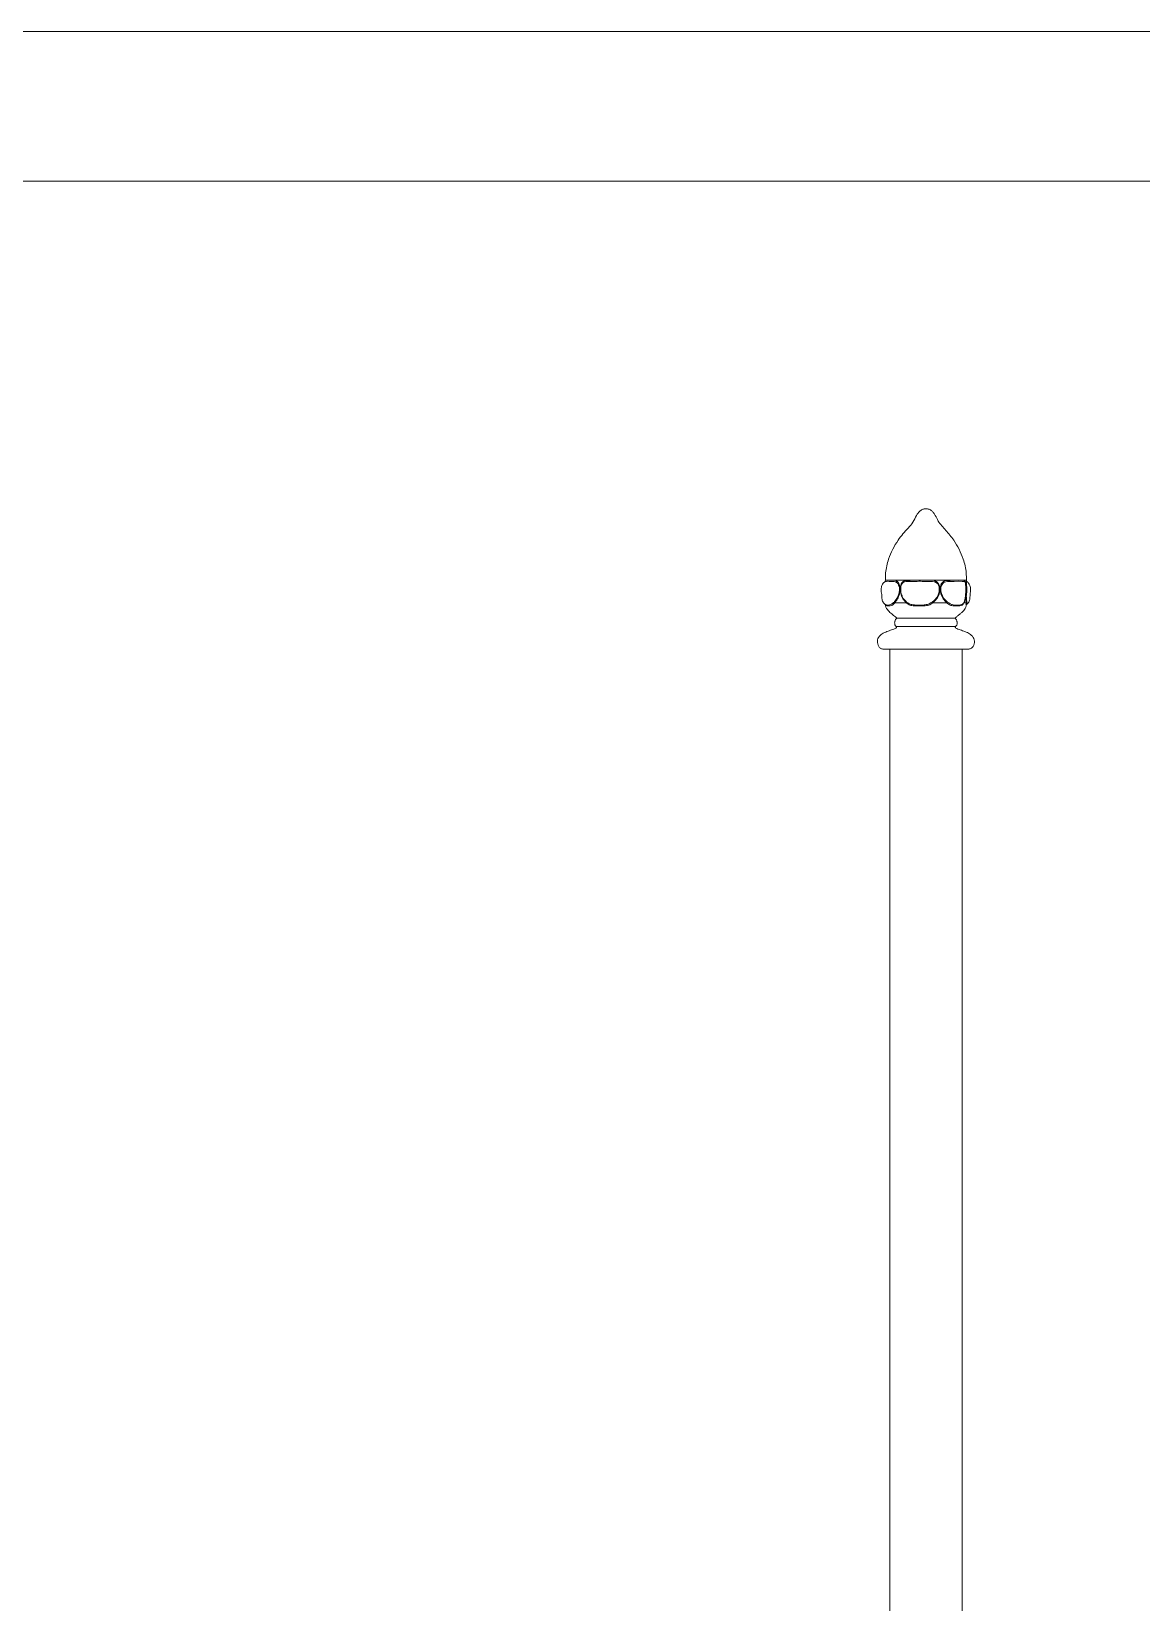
# Model space of a CAD drawing. Header units: millimetres. Extents: x -3033 to 2907, y -1646 to 2554.
# Drawn here: x -767 to -25, y 1504 to 2554 of the extents above; entities that cross this region are included whole.
import ezdxf

# ---------------------------------------------------------------- set-up
doc = ezdxf.new("R2010")
doc.units = ezdxf.units.MM
doc.layers.add('tabelka', color=155, linetype='Continuous')

msp = doc.modelspace()

# ---------------------------------------------------------------- linework, layer by layer
at = {"color": 7, "linetype": 'Continuous', "lineweight": 15}
for p, q in [((-169.03, 2234.9), (-169.38, 2234.9)), ((-196.2, 2187.24), (-196.2, 2186.94)), ((-195.28, 2187.24), (-196.2, 2187.24)), ((-196.19, 2186.94), (-196.19, 2186.98)), ((-176.19, 2187.24), (-193.16, 2187.24)), ((-150.11, 2187.24), (-170.4, 2187.24)), ((-142.21, 2187.24), (-146.45, 2187.24)), ((-142.21, 2186.94), (-142.21, 2187.24)), ((-196.1, 2170.8), (-195.93, 2170.74)), ((-196.08, 2170.75), (-196.09, 2170.79)), ((-182.44, 2171.96), (-189.86, 2171.96)), ((-155.45, 2171.96), (-164.49, 2171.96)), ((-142.21, 2171.96), (-143.83, 2171.96)), ((-142.22, 2171.73), (-142.21, 2171.96)), ((-142.21, 2171.96), (-142.21, 2172.43)), ((-149.69, 2156.1), (-188.72, 2156.1)), ((-188.55, 2161.77), (-149.86, 2161.77)), ((-197.88, 2141.13), (-140.53, 2141.13)), ((-193.35, 2141.13), (-193.35, 2079.9)), ((-145.05, 2079.9), (-145.05, 2141.13)), ((-193.35, 2079.9), (-193.35, 1649.9)), ((-145.05, 1649.9), (-145.05, 2079.9)), ((-193.35, 1649.9), (-193.35, 1034.9)), ((-145.05, 1034.9), (-145.05, 1649.9))]:
    msp.add_line(p, q, dxfattribs=at)
at = {"color": 7, "linetype": 'Continuous', "lineweight": 15, "flags": 128}
msp.add_lwpolyline([(-143.6, 2186.2), (-143.97, 2186.24), (-144.9, 2186.29), (-147.27, 2186.39), (-150.43, 2186.3), (-153.64, 2186.17), (-154.75, 2186.18), (-155.9, 2186.12), (-156.93, 2185.73), (-157.86, 2184.97), (-158.85, 2183.55), (-159.23, 2182.25), (-159.25, 2181.83), (-159.21, 2180.09), (-158.88, 2178.36), (-158.19, 2176.63), (-157.19, 2175.02), (-154.83, 2172.57), (-154.83, 2172.57)], dxfattribs=at)
at = {"color": 7, "linetype": 'Continuous', "lineweight": 15}
for points, knots in [([(-169.38, 2234.9), (-169.69, 2234.88), (-170.35, 2234.85), (-171.64, 2234.47), (-173.1, 2233.57), (-174.46, 2232.1), (-176.09, 2229.56), (-177.53, 2225.72), (-181.18, 2222.01), (-184.6, 2218.12), (-188.19, 2213.47), (-191.48, 2207.85), (-193.99, 2202.04), (-195.48, 2196.7), (-196.25, 2191.99), (-196.21, 2188.81), (-196.2, 2187.22)], [0, 0, 0, 0, 0.01613, 0.0346027, 0.0701413, 0.1049747, 0.138907, 0.228254, 0.3172081, 0.4086355, 0.5014657, 0.6254987, 0.7500434, 0.833081, 0.9162226, 1, 1, 1, 1]), ([(-142.21, 2187.22), (-142.19, 2188.81), (-142.16, 2191.99), (-142.93, 2196.7), (-144.42, 2202.04), (-146.92, 2207.85), (-150.05, 2213.15), (-153.14, 2217.32), (-155.93, 2220.46), (-158.63, 2223.51), (-161.31, 2226.65), (-162.48, 2229.83), (-163.95, 2232.1), (-165.3, 2233.57), (-166.77, 2234.47), (-168.06, 2234.85), (-168.72, 2234.88), (-169.03, 2234.9)], [0, 0, 0, 0, 0.0837802, 0.1669247, 0.2499652, 0.3745142, 0.4985514, 0.5728574, 0.6465308, 0.7192685, 0.7881511, 0.8610882, 0.8950217, 0.9298563, 0.9653961, 0.9838695, 1, 1, 1, 1]), ([(-196.5, 2186.17), (-196.66, 2186.08), (-197.11, 2185.83), (-197.89, 2185.03), (-198.61, 2183.82), (-198.99, 2182.44), (-199.13, 2180.96), (-199.02, 2179.37), (-198.72, 2177.7), (-198.66, 2175.91), (-198.54, 2174.42), (-198.18, 2173.09), (-197.5, 2171.9), (-196.65, 2171.14), (-196.09, 2170.79), (-195.95, 2170.71)], [0, 0, 0, 0, 0.0320962, 0.0925709, 0.1949697, 0.2753631, 0.3373675, 0.4467376, 0.5535692, 0.6502392, 0.7435183, 0.8075059, 0.8831005, 0.970764, 1, 1, 1, 1]), ([(-196.27, 2186.64), (-196.27, 2186.63), (-196.29, 2186.53), (-196.41, 2186.34), (-196.57, 2186.24), (-196.63, 2186.2)], [0, 0, 0, 0, 0.0287768, 0.6506897, 1, 1, 1, 1]), ([(-196.51, 2186.19), (-196.53, 2186.18), (-196.62, 2186.16), (-196.62, 2186.2), (-196.61, 2186.18), (-196.6, 2186.17)], [0, 0, 0, 0, 0.2613339, 0.9259551, 1, 1, 1, 1]), ([(-190.44, 2172.57), (-189.97, 2173.1), (-189.18, 2174.02), (-188.21, 2175.64), (-187.34, 2177.61), (-186.92, 2179.89), (-186.84, 2181.91), (-187.15, 2183.43), (-187.79, 2184.64), (-188.71, 2185.72), (-189.92, 2186.33), (-191.26, 2186.21), (-193, 2186.31), (-194.81, 2186.44), (-196.12, 2186.32), (-196.39, 2186.23), (-196.51, 2186.19)], [0, 0, 0, 0, 0.0742452, 0.128507, 0.1844532, 0.2720467, 0.3312573, 0.3599629, 0.4084862, 0.4548285, 0.4972087, 0.562792, 0.6291553, 0.7605404, 0.8966894, 1, 1, 1, 1]), ([(-196.19, 2186.98), (-196.19, 2186.99), (-196.19, 2187.04), (-196.06, 2186.96), (-195.62, 2187.12), (-195.28, 2187.24)], [0, 0, 0, 0, 0.05465561, 0.25686199, 1, 1, 1, 1]), ([(-195.28, 2187.24), (-195.1, 2187.25), (-194.58, 2187.28), (-193.8, 2187.25), (-193.19, 2187.24), (-193.16, 2187.24)], [0, 0, 0, 0, 0.32181801, 0.96670915, 1, 1, 1, 1]), ([(-193.16, 2187.24), (-192.81, 2187.21), (-192.09, 2187.15), (-190.81, 2187.16), (-189.51, 2187.08), (-188.63, 2186.61), (-187.93, 2185.96), (-187.28, 2185.02), (-186.67, 2183.45), (-186.53, 2181.78), (-186.56, 2180.2), (-186.71, 2178.63), (-187.14, 2177), (-187.78, 2175.36), (-188.76, 2173.63), (-189.51, 2172.59), (-189.94, 2172)], [0, 0, 0, 0, 0.0870433, 0.1786137, 0.2696718, 0.3321298, 0.3387266, 0.4109975, 0.4841695, 0.5466857, 0.6098615, 0.6731255, 0.7365867, 0.8154058, 0.8943407, 1, 1, 1, 1]), ([(-182.34, 2172), (-183.13, 2172.85), (-184.35, 2174.15), (-185.46, 2176.34), (-186.06, 2178.15), (-186.27, 2180.02), (-186.31, 2181.87), (-186.12, 2183.78), (-185.37, 2185.33), (-184.39, 2186.44), (-183.24, 2186.96), (-182.04, 2187.02), (-179.77, 2187), (-177.76, 2187.14), (-176.19, 2187.24)], [0, 0, 0, 0, 0.1448323, 0.222536, 0.3001708, 0.3702731, 0.4407663, 0.515444, 0.5903714, 0.647179, 0.7034305, 0.7554611, 0.8077673, 1, 1, 1, 1]), ([(-164.97, 2172.57), (-164.32, 2173.1), (-163.21, 2174.02), (-161.91, 2175.64), (-160.82, 2177.61), (-160.31, 2179.89), (-160.24, 2181.91), (-160.57, 2183.43), (-161.29, 2184.64), (-162.38, 2185.72), (-164.02, 2186.33), (-165.99, 2186.21), (-168.97, 2186.31), (-172.8, 2186.44), (-177.12, 2186.33), (-180.21, 2186.16), (-182.16, 2186.18), (-183.25, 2186.2), (-184.26, 2185.79), (-185.12, 2184.9), (-185.75, 2183.71), (-186.02, 2182.56), (-186.03, 2181.39), (-186.07, 2180.08), (-185.78, 2178.31), (-185.21, 2176.58), (-184.09, 2174.52), (-182.89, 2173.34), (-182.11, 2172.57)], [0, 0, 0, 0, 0.04682088, 0.08103972, 0.11632074, 0.17155942, 0.20889909, 0.22700152, 0.25760153, 0.28682618, 0.31355219, 0.3549106, 0.39676096, 0.47961567, 0.56547463, 0.6400684, 0.66408514, 0.68818236, 0.71038952, 0.73354115, 0.76579423, 0.79094381, 0.79871052, 0.83067928, 0.86333025, 0.89789222, 0.93381131, 1, 1, 1, 1]), ([(-176.19, 2187.24), (-175.57, 2187.25), (-173.74, 2187.28), (-171.79, 2187.25), (-170.47, 2187.24), (-170.4, 2187.24)], [0, 0, 0, 0, 0.321818, 0.9667092, 1, 1, 1, 1]), ([(-170.4, 2187.24), (-169.68, 2187.21), (-168.19, 2187.15), (-165.95, 2187.16), (-163.92, 2187.08), (-162.67, 2186.61), (-161.73, 2185.96), (-160.87, 2185.02), (-160.11, 2183.45), (-159.94, 2181.78), (-159.98, 2180.2), (-160.16, 2178.63), (-160.69, 2177), (-161.53, 2175.36), (-162.84, 2173.63), (-163.96, 2172.59), (-164.6, 2172)], [0, 0, 0, 0, 0.0870433, 0.1786137, 0.2696718, 0.3321298, 0.3387266, 0.4109975, 0.4841695, 0.5466857, 0.6098615, 0.6731255, 0.7365867, 0.8154058, 0.8943407, 1, 1, 1, 1]), ([(-155.35, 2172), (-156.15, 2172.85), (-157.39, 2174.15), (-158.67, 2176.34), (-159.36, 2178.15), (-159.63, 2180.02), (-159.67, 2181.87), (-159.44, 2183.78), (-158.56, 2185.33), (-157.46, 2186.44), (-156.24, 2186.96), (-155.05, 2187.02), (-152.9, 2187), (-151.34, 2187.14), (-150.11, 2187.24)], [0, 0, 0, 0, 0.1448323, 0.222536, 0.3001708, 0.3702731, 0.4407663, 0.515444, 0.5903714, 0.647179, 0.7034305, 0.7554611, 0.8077673, 1, 1, 1, 1]), ([(-150.11, 2187.24), (-149.68, 2187.25), (-148.37, 2187.28), (-147.2, 2187.25), (-146.48, 2187.24), (-146.45, 2187.24)], [0, 0, 0, 0, 0.321818, 0.9667092, 1, 1, 1, 1]), ([(-146.45, 2187.24), (-146.07, 2187.21), (-145.3, 2187.15), (-144.35, 2187.16), (-143.61, 2187.09), (-143.25, 2186.6), (-143.09, 2186.21), (-143.06, 2186.04), (-143.04, 2185.92)], [0, 0, 0, 0, 0.2431613, 0.4989691, 0.7533459, 0.9278265, 0.9462549, 1, 1, 1, 1]), ([(-144.74, 2171.16), (-144.41, 2171.41), (-143.78, 2171.9), (-143.28, 2172.87), (-142.96, 2173.84), (-142.73, 2174.83), (-142.35, 2176.34), (-141.98, 2178.14), (-141.81, 2179.89), (-141.78, 2181.42), (-141.88, 2182.77), (-142.11, 2184.05), (-142.45, 2185.08), (-142.84, 2185.79), (-143.18, 2186.09), (-143.37, 2186.26)], [0, 0, 0, 0, 0.0762457, 0.1462313, 0.1989763, 0.2717511, 0.3562648, 0.4756999, 0.6052495, 0.6726245, 0.75229, 0.8503321, 0.9131163, 0.9520819, 1, 1, 1, 1]), ([(-143.74, 2172.57), (-143.55, 2173.1), (-143.24, 2174.02), (-142.91, 2175.64), (-142.68, 2177.61), (-142.6, 2179.89), (-142.61, 2181.91), (-142.62, 2183.43), (-142.7, 2184.64), (-142.88, 2185.71), (-143.2, 2186.22), (-143.48, 2186.21), (-143.6, 2186.2)], [0, 0, 0, 0, 0.1404164, 0.2430392, 0.3488475, 0.5145091, 0.6264912, 0.6807807, 0.7725505, 0.8601956, 0.9403473, 1, 1, 1, 1]), ([(-142.46, 2170.71), (-142.32, 2170.79), (-141.76, 2171.14), (-140.91, 2171.9), (-140.22, 2173.09), (-139.87, 2174.42), (-139.75, 2175.91), (-139.69, 2177.7), (-139.39, 2179.37), (-139.28, 2180.96), (-139.42, 2182.44), (-139.8, 2183.82), (-140.52, 2185.03), (-141.3, 2185.83), (-141.75, 2186.08), (-141.91, 2186.17)], [0, 0, 0, 0, 0.029236, 0.1168995, 0.1924941, 0.2564817, 0.3497608, 0.4464308, 0.5532624, 0.6626325, 0.7246369, 0.8050303, 0.9074291, 0.9679038, 1, 1, 1, 1]), ([(-142.42, 2184.88), (-142.41, 2185.06), (-142.36, 2185.67), (-142.27, 2186.42), (-142.21, 2186.9), (-142.22, 2186.93), (-142.22, 2186.94)], [0, 0, 0, 0, 0.1477762, 0.5052087, 0.8591418, 1, 1, 1, 1]), ([(-141.8, 2186.17), (-141.81, 2186.18), (-141.83, 2186.19), (-141.92, 2185.78), (-142.07, 2185.1), (-142.16, 2184.5), (-142.2, 2184.25)], [0, 0, 0, 0, 0.2575679, 0.5245222, 0.8028302, 1, 1, 1, 1]), ([(-141.78, 2186.21), (-141.85, 2186.25), (-142.02, 2186.36), (-142.09, 2186.53), (-142.14, 2186.63)], [0, 0, 0, 0, 0.4285595, 1, 1, 1, 1]), ([(-142.23, 2172.43), (-142.24, 2173.14), (-142.26, 2174.25), (-142.36, 2175.68), (-142.4, 2176.19)], [0, 0, 0, 0, 0.6358072, 1, 1, 1, 1]), ([(-142.25, 2176.94), (-142.24, 2176.84), (-142.2, 2176.13), (-142.06, 2174.53), (-141.98, 2173.34), (-141.92, 2172.57)], [0, 0, 0, 0, 0.0569662, 0.3887031, 1, 1, 1, 1]), ([(-196.16, 2170.97), (-196.16, 2170.65), (-196.18, 2169.71), (-195.52, 2168.28), (-194.47, 2166.85), (-193.25, 2165.67), (-192.02, 2164.61), (-190.81, 2163.57), (-189.64, 2162.63), (-188.87, 2162.02), (-188.53, 2161.74)], [0, 0, 0, 0, 0.077258, 0.2265358, 0.3688817, 0.5061719, 0.636092, 0.7627147, 0.8915292, 1, 1, 1, 1]), ([(-196.11, 2170.76), (-196.1, 2170.76), (-196.08, 2170.75), (-196.09, 2170.75), (-196.09, 2170.75)], [0, 0, 0, 0, 0.3859674, 1, 1, 1, 1]), ([(-189.86, 2171.96), (-190.19, 2171.64), (-191.08, 2170.78), (-192.38, 2170.02), (-193.8, 2169.98), (-194.97, 2170), (-195.72, 2169.89), (-195.98, 2170.55), (-196.07, 2170.79)], [0, 0, 0, 0, 0.1044409, 0.2843267, 0.4683885, 0.655387, 0.8764822, 1, 1, 1, 1]), ([(-195.93, 2170.74), (-195.68, 2170.64), (-195.15, 2170.43), (-194.08, 2170.52), (-192.88, 2170.66), (-191.64, 2171.48), (-190.76, 2172.28), (-190.44, 2172.57)], [0, 0, 0, 0, 0.2066071, 0.4367701, 0.6696197, 0.8787954, 1, 1, 1, 1]), ([(-189.94, 2172), (-189.98, 2172.08), (-190.08, 2172.25), (-190.26, 2172.44), (-190.39, 2172.54), (-190.43, 2172.57), (-190.44, 2172.57)], [0, 0, 0, 0, 0.3849632, 0.81251, 0.9740089, 1, 1, 1, 1]), ([(-189.94, 2172), (-189.93, 2171.99), (-189.92, 2171.98), (-189.9, 2171.96), (-189.88, 2171.96), (-189.86, 2171.96)], [0, 0, 0, 0, 0.2254476, 0.5236629, 1, 1, 1, 1]), ([(-182.44, 2171.96), (-182.43, 2171.96), (-182.4, 2171.96), (-182.36, 2171.97), (-182.34, 2171.99), (-182.34, 2172)], [0, 0, 0, 0, 0.384299, 0.772566, 1, 1, 1, 1]), ([(-164.49, 2171.96), (-164.97, 2171.64), (-166.27, 2170.78), (-168.85, 2170.04), (-171.92, 2169.92), (-175.19, 2170), (-178.29, 2169.97), (-180.87, 2170.77), (-182, 2171.63), (-182.44, 2171.96)], [0, 0, 0, 0, 0.0902791, 0.2457731, 0.4060395, 0.5665975, 0.7577131, 0.9051163, 1, 1, 1, 1]), ([(-182.34, 2172), (-182.28, 2172.09), (-182.17, 2172.28), (-182.12, 2172.46), (-182.11, 2172.55), (-182.11, 2172.57), (-182.11, 2172.57)], [0, 0, 0, 0, 0.4521499, 0.8795063, 0.9740012, 1, 1, 1, 1]), ([(-182.11, 2172.57), (-181.72, 2172.26), (-180.73, 2171.47), (-178.29, 2170.61), (-175.23, 2170.48), (-172.01, 2170.5), (-169.03, 2170.66), (-166.59, 2171.47), (-165.4, 2172.28), (-164.97, 2172.57)], [0, 0, 0, 0, 0.0916006, 0.2337209, 0.4303934, 0.5956361, 0.7628076, 0.9129827, 1, 1, 1, 1]), ([(-164.6, 2172), (-164.66, 2172.08), (-164.78, 2172.25), (-164.9, 2172.44), (-164.95, 2172.54), (-164.97, 2172.57), (-164.97, 2172.57)], [0, 0, 0, 0, 0.38496319, 0.81251001, 0.97400895, 1, 1, 1, 1]), ([(-164.6, 2172), (-164.59, 2171.99), (-164.58, 2171.98), (-164.54, 2171.96), (-164.51, 2171.96), (-164.49, 2171.96)], [0, 0, 0, 0, 0.2254476, 0.5236629, 1, 1, 1, 1]), ([(-155.45, 2171.96), (-155.43, 2171.96), (-155.4, 2171.96), (-155.37, 2171.97), (-155.35, 2171.99), (-155.35, 2172)], [0, 0, 0, 0, 0.384299, 0.772566, 1, 1, 1, 1]), ([(-143.83, 2171.96), (-143.98, 2171.64), (-144.39, 2170.78), (-145.67, 2170.04), (-147.33, 2169.92), (-149.41, 2170), (-151.75, 2169.97), (-153.84, 2170.77), (-155, 2171.63), (-155.45, 2171.96)], [0, 0, 0, 0, 0.0902791, 0.2457731, 0.4060395, 0.5665975, 0.7577131, 0.9051163, 1, 1, 1, 1]), ([(-155.35, 2172), (-155.28, 2172.09), (-155.15, 2172.28), (-154.96, 2172.46), (-154.86, 2172.55), (-154.84, 2172.57), (-154.83, 2172.57)], [0, 0, 0, 0, 0.4521499, 0.8795063, 0.9740012, 1, 1, 1, 1]), ([(-154.83, 2172.57), (-154.4, 2172.26), (-153.3, 2171.47), (-151.32, 2170.61), (-149.19, 2170.47), (-147.14, 2170.53), (-145.59, 2170.55), (-144.98, 2171.07), (-144.8, 2171.23)], [0, 0, 0, 0, 0.110352, 0.2815654, 0.5184983, 0.7175675, 0.9189603, 1, 1, 1, 1]), ([(-149.88, 2161.74), (-149.39, 2162.13), (-148.35, 2162.96), (-146.78, 2164.26), (-145.29, 2165.55), (-143.94, 2166.85), (-142.88, 2168.28), (-142.13, 2170.05), (-142.19, 2171.35), (-142.22, 2172.03)], [0, 0, 0, 0, 0.1399753, 0.2963395, 0.4549515, 0.5814344, 0.7125752, 0.8501021, 1, 1, 1, 1]), ([(-142.21, 2171.75), (-142.2, 2171.71), (-142.17, 2171.42), (-142.21, 2171.14), (-142.25, 2171.02), (-142.25, 2171)], [0, 0, 0, 0, 0.1081363, 0.8516602, 1, 1, 1, 1]), ([(-141.92, 2172.57), (-141.88, 2172.26), (-141.77, 2171.45), (-142.05, 2171.06), (-142.23, 2170.82)], [0, 0, 0, 0, 0.3919232, 1, 1, 1, 1]), ([(-142.21, 2172), (-142.2, 2172.09), (-142.18, 2172.28), (-142.05, 2172.46), (-141.95, 2172.55), (-141.93, 2172.57), (-141.92, 2172.57)], [0, 0, 0, 0, 0.4521499, 0.8795063, 0.9740012, 1, 1, 1, 1]), ([(-188.74, 2156.28), (-188.74, 2155.98), (-188.73, 2155.27), (-190.02, 2154.77), (-191.3, 2154.22), (-192.89, 2153.69), (-194.49, 2153.14), (-196.1, 2152.5), (-197.63, 2151.73), (-199.08, 2150.82), (-200.36, 2149.69), (-201.32, 2148.16), (-201.69, 2146.37), (-201.52, 2144.53), (-200.91, 2143.09), (-200.11, 2142.11), (-199.31, 2141.51), (-198.44, 2141.17), (-197.85, 2141.13), (-197.6, 2141.12)], [0, 0, 0, 0, 0.0340429, 0.0799265, 0.1452515, 0.2119277, 0.2806696, 0.3506944, 0.4226362, 0.4883889, 0.5572643, 0.6293394, 0.7024175, 0.7758733, 0.8504248, 0.8887526, 0.9282703, 0.9696179, 1, 1, 1, 1]), ([(-188.54, 2161.75), (-188.63, 2161.71), (-189, 2161.54), (-189.44, 2161.02), (-189.76, 2160.35), (-189.94, 2159.71), (-190.08, 2159.02), (-190.1, 2158.23), (-189.93, 2157.48), (-189.64, 2156.86), (-189.28, 2156.4), (-188.93, 2156.21), (-188.76, 2156.13)], [0, 0, 0, 0, 0.04733549, 0.18253584, 0.29293362, 0.38495087, 0.47942779, 0.60922878, 0.74254591, 0.81966797, 0.91615774, 1, 1, 1, 1]), ([(-149.86, 2156.02), (-149.79, 2156.05), (-149.55, 2156.16), (-149.13, 2156.4), (-148.76, 2156.86), (-148.48, 2157.48), (-148.31, 2158.23), (-148.32, 2158.99), (-148.44, 2159.61), (-148.58, 2160.12), (-148.78, 2160.66), (-149.13, 2161.23), (-149.53, 2161.62), (-149.81, 2161.74), (-149.86, 2161.76)], [0, 0, 0, 0, 0.03136832, 0.11540124, 0.20861763, 0.28312335, 0.41191775, 0.53731529, 0.61407294, 0.68617761, 0.76837572, 0.86485343, 0.97756504, 1, 1, 1, 1]), ([(-140.81, 2141.12), (-140.56, 2141.13), (-139.97, 2141.17), (-139.09, 2141.51), (-138.3, 2142.11), (-137.5, 2143.09), (-136.89, 2144.53), (-136.72, 2146.37), (-137.09, 2148.16), (-138.05, 2149.69), (-139.33, 2150.82), (-140.78, 2151.73), (-142.31, 2152.5), (-143.92, 2153.14), (-145.52, 2153.69), (-147.11, 2154.22), (-148.39, 2154.77), (-149.68, 2155.27), (-149.67, 2155.98), (-149.67, 2156.28)], [0, 0, 0, 0, 0.0303821, 0.0717297, 0.1112474, 0.1495752, 0.2241267, 0.2975825, 0.3706606, 0.4427357, 0.5116111, 0.5773638, 0.6493056, 0.7193304, 0.7880723, 0.8547485, 0.9200735, 0.9659571, 1, 1, 1, 1])]:
    msp.add_open_spline(points, degree=3, knots=knots, dxfattribs=at)
at = {"layer": 'tabelka', "lineweight": 5}
for points in [[(-3032.96, 2553.89), (2907.04, 2553.89), (2907.04, -1646.11), (-3032.96, -1646.11)], [(-2932.96, 2453.89), (2807.04, 2453.89), (2807.04, -1546.11), (-2932.96, -1546.11)]]:
    msp.add_lwpolyline(points, close=True, dxfattribs=at)

doc.saveas('drawing.dxf')
